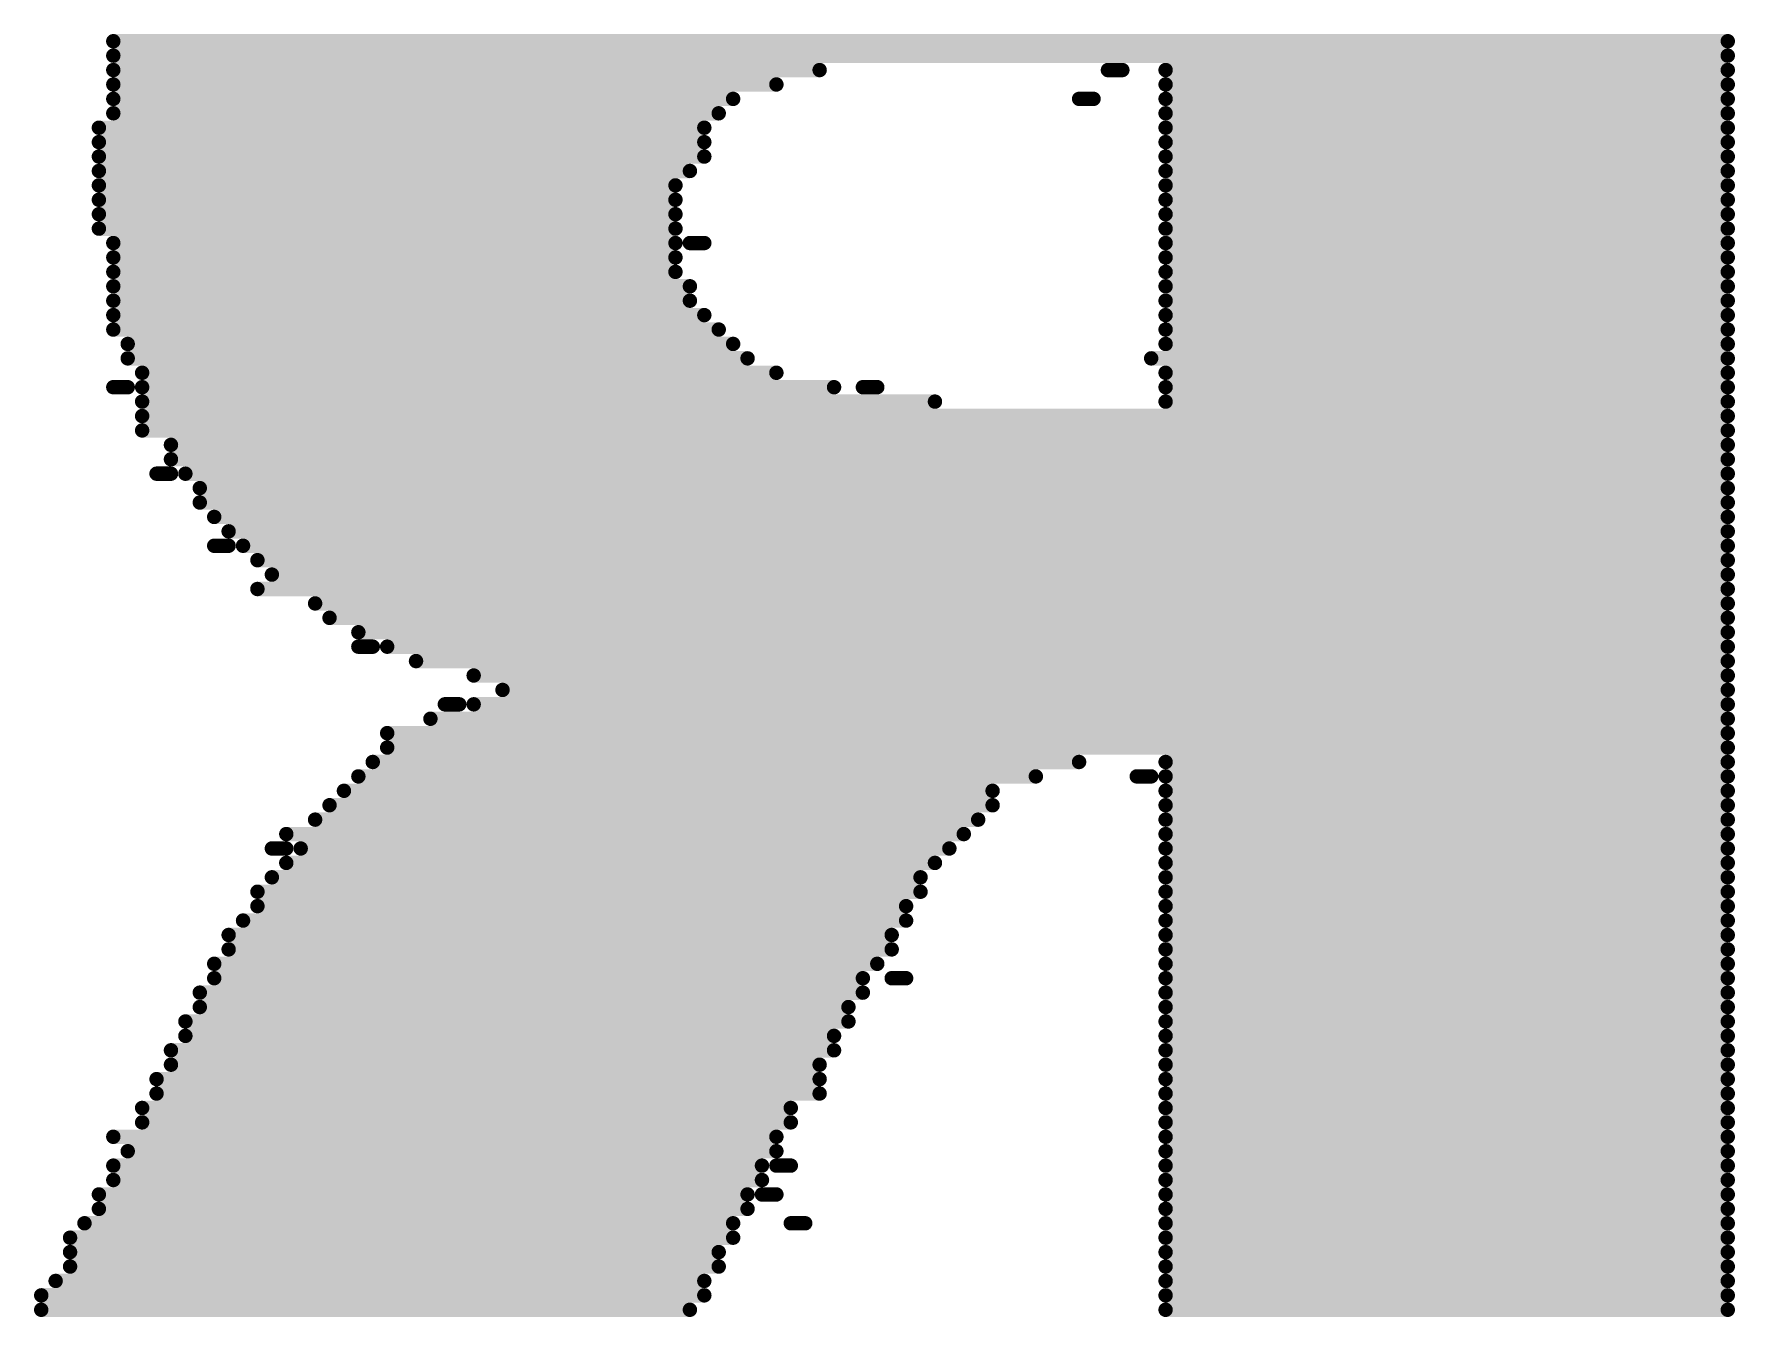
# Model space of a CAD drawing. Header units: inches. Extents: x -5 to 433, y -20 to 71.
# Drawn here: x 15.442 to 18.439, y 52.318 to 54.578 of the extents above; entities that cross this region are included whole.
import ezdxf

# ---------------------------------------------------------------- set-up
doc = ezdxf.new("R2010")
doc.units = ezdxf.units.IN
doc.layers.add('Bottom Overlay', color=54, linetype='Continuous')

msp = doc.modelspace()

# ---------------------------------------------------------------- linework, layer by layer
at = {"layer": 'Bottom Overlay'}
for points in [[(15.5816, 54.5656, 0.0254, 0.0254, 0), (18.4264, 54.5656, 0.0254, 0.0254, 0)], [(15.5816, 54.5402, 0.0254, 0.0254, 0), (18.4264, 54.5402, 0.0254, 0.0254, 0)], [(15.5816, 54.5148, 0.0254, 0.0254, 0), (16.8262, 54.5148, 0.0254, 0.0254, 0)], [(17.3342, 54.5148, 0.0254, 0.0254, 0), (17.3596, 54.5148, 0.0254, 0.0254, 0)], [(17.4358, 54.5148, 0.0254, 0.0254, 0), (18.4264, 54.5148, 0.0254, 0.0254, 0)], [(15.5816, 54.4894, 0.0254, 0.0254, 0), (16.75, 54.4894, 0.0254, 0.0254, 0)], [(17.4358, 54.4894, 0.0254, 0.0254, 0), (18.4264, 54.4894, 0.0254, 0.0254, 0)], [(15.5816, 54.464, 0.0254, 0.0254, 0), (16.6738, 54.464, 0.0254, 0.0254, 0)], [(17.2834, 54.464, 0.0254, 0.0254, 0), (17.3088, 54.464, 0.0254, 0.0254, 0)], [(17.4358, 54.464, 0.0254, 0.0254, 0), (18.4264, 54.464, 0.0254, 0.0254, 0)], [(15.5816, 54.4386, 0.0254, 0.0254, 0), (16.6484, 54.4386, 0.0254, 0.0254, 0)], [(17.4358, 54.4386, 0.0254, 0.0254, 0), (18.4264, 54.4386, 0.0254, 0.0254, 0)], [(15.5562, 54.4132, 0.0254, 0.0254, 0), (16.623, 54.4132, 0.0254, 0.0254, 0)], [(15.5562, 54.3878, 0.0254, 0.0254, 0), (16.623, 54.3878, 0.0254, 0.0254, 0)], [(17.4358, 54.4132, 0.0254, 0.0254, 0), (18.4264, 54.4132, 0.0254, 0.0254, 0)], [(17.4358, 54.3878, 0.0254, 0.0254, 0), (18.4264, 54.3878, 0.0254, 0.0254, 0)], [(15.5562, 54.3624, 0.0254, 0.0254, 0), (16.623, 54.3624, 0.0254, 0.0254, 0)], [(17.4358, 54.3624, 0.0254, 0.0254, 0), (18.4264, 54.3624, 0.0254, 0.0254, 0)], [(15.5562, 54.337, 0.0254, 0.0254, 0), (16.5976, 54.337, 0.0254, 0.0254, 0)], [(17.4358, 54.337, 0.0254, 0.0254, 0), (18.4264, 54.337, 0.0254, 0.0254, 0)], [(15.5562, 54.3116, 0.0254, 0.0254, 0), (16.5722, 54.3116, 0.0254, 0.0254, 0)], [(17.4358, 54.3116, 0.0254, 0.0254, 0), (18.4264, 54.3116, 0.0254, 0.0254, 0)], [(15.5562, 54.2862, 0.0254, 0.0254, 0), (16.5722, 54.2862, 0.0254, 0.0254, 0)], [(17.4358, 54.2862, 0.0254, 0.0254, 0), (18.4264, 54.2862, 0.0254, 0.0254, 0)], [(15.5562, 54.2608, 0.0254, 0.0254, 0), (16.5722, 54.2608, 0.0254, 0.0254, 0)], [(17.4358, 54.2608, 0.0254, 0.0254, 0), (18.4264, 54.2608, 0.0254, 0.0254, 0)], [(15.5562, 54.2354, 0.0254, 0.0254, 0), (16.5722, 54.2354, 0.0254, 0.0254, 0)], [(15.5816, 54.21, 0.0254, 0.0254, 0), (16.5722, 54.21, 0.0254, 0.0254, 0)], [(16.5976, 54.21, 0.0254, 0.0254, 0), (16.623, 54.21, 0.0254, 0.0254, 0)], [(17.4358, 54.2354, 0.0254, 0.0254, 0), (18.4264, 54.2354, 0.0254, 0.0254, 0)], [(17.4358, 54.21, 0.0254, 0.0254, 0), (18.4264, 54.21, 0.0254, 0.0254, 0)], [(15.5816, 54.1846, 0.0254, 0.0254, 0), (16.5722, 54.1846, 0.0254, 0.0254, 0)], [(17.4358, 54.1846, 0.0254, 0.0254, 0), (18.4264, 54.1846, 0.0254, 0.0254, 0)], [(15.5816, 54.1592, 0.0254, 0.0254, 0), (16.5722, 54.1592, 0.0254, 0.0254, 0)], [(17.4358, 54.1592, 0.0254, 0.0254, 0), (18.4264, 54.1592, 0.0254, 0.0254, 0)], [(15.5816, 54.1338, 0.0254, 0.0254, 0), (16.5976, 54.1338, 0.0254, 0.0254, 0)], [(17.4358, 54.1338, 0.0254, 0.0254, 0), (18.4264, 54.1338, 0.0254, 0.0254, 0)], [(15.5816, 54.1084, 0.0254, 0.0254, 0), (16.5976, 54.1084, 0.0254, 0.0254, 0)], [(17.4358, 54.1084, 0.0254, 0.0254, 0), (18.4264, 54.1084, 0.0254, 0.0254, 0)], [(15.5816, 54.083, 0.0254, 0.0254, 0), (16.623, 54.083, 0.0254, 0.0254, 0)], [(15.5816, 54.0576, 0.0254, 0.0254, 0), (16.6484, 54.0576, 0.0254, 0.0254, 0)], [(17.4358, 54.083, 0.0254, 0.0254, 0), (18.4264, 54.083, 0.0254, 0.0254, 0)], [(17.4358, 54.0576, 0.0254, 0.0254, 0), (18.4264, 54.0576, 0.0254, 0.0254, 0)], [(15.607, 54.0322, 0.0254, 0.0254, 0), (16.6738, 54.0322, 0.0254, 0.0254, 0)], [(17.4358, 54.0322, 0.0254, 0.0254, 0), (18.4264, 54.0322, 0.0254, 0.0254, 0)], [(15.607, 54.0068, 0.0254, 0.0254, 0), (16.6992, 54.0068, 0.0254, 0.0254, 0)], [(17.4104, 54.0068, 0.0254, 0.0254, 0), (18.4264, 54.0068, 0.0254, 0.0254, 0)], [(15.6324, 53.9814, 0.0254, 0.0254, 0), (16.75, 53.9814, 0.0254, 0.0254, 0)], [(17.4358, 53.9814, 0.0254, 0.0254, 0), (18.4264, 53.9814, 0.0254, 0.0254, 0)], [(15.5816, 53.956, 0.0254, 0.0254, 0), (15.607, 53.956, 0.0254, 0.0254, 0)], [(15.6324, 53.956, 0.0254, 0.0254, 0), (16.8516, 53.956, 0.0254, 0.0254, 0)], [(16.9024, 53.956, 0.0254, 0.0254, 0), (16.9278, 53.956, 0.0254, 0.0254, 0)], [(17.4358, 53.956, 0.0254, 0.0254, 0), (18.4264, 53.956, 0.0254, 0.0254, 0)], [(15.6324, 53.9306, 0.0254, 0.0254, 0), (17.0294, 53.9306, 0.0254, 0.0254, 0)], [(17.4358, 53.9306, 0.0254, 0.0254, 0), (18.4264, 53.9306, 0.0254, 0.0254, 0)], [(15.6324, 53.9052, 0.0254, 0.0254, 0), (18.4264, 53.9052, 0.0254, 0.0254, 0)], [(15.6324, 53.8798, 0.0254, 0.0254, 0), (18.4264, 53.8798, 0.0254, 0.0254, 0)], [(15.6832, 53.8544, 0.0254, 0.0254, 0), (18.4264, 53.8544, 0.0254, 0.0254, 0)], [(15.6832, 53.829, 0.0254, 0.0254, 0), (18.4264, 53.829, 0.0254, 0.0254, 0)], [(15.6578, 53.8036, 0.0254, 0.0254, 0), (15.6832, 53.8036, 0.0254, 0.0254, 0)], [(15.7086, 53.8036, 0.0254, 0.0254, 0), (18.4264, 53.8036, 0.0254, 0.0254, 0)], [(15.734, 53.7782, 0.0254, 0.0254, 0), (18.4264, 53.7782, 0.0254, 0.0254, 0)], [(15.734, 53.7528, 0.0254, 0.0254, 0), (18.4264, 53.7528, 0.0254, 0.0254, 0)], [(15.7594, 53.7274, 0.0254, 0.0254, 0), (18.4264, 53.7274, 0.0254, 0.0254, 0)], [(15.7848, 53.702, 0.0254, 0.0254, 0), (18.4264, 53.702, 0.0254, 0.0254, 0)], [(15.7594, 53.6766, 0.0254, 0.0254, 0), (15.7848, 53.6766, 0.0254, 0.0254, 0)], [(15.8102, 53.6766, 0.0254, 0.0254, 0), (18.4264, 53.6766, 0.0254, 0.0254, 0)], [(15.8356, 53.6512, 0.0254, 0.0254, 0), (18.4264, 53.6512, 0.0254, 0.0254, 0)], [(15.861, 53.6258, 0.0254, 0.0254, 0), (18.4264, 53.6258, 0.0254, 0.0254, 0)], [(15.8356, 53.6004, 0.0254, 0.0254, 0), (18.4264, 53.6004, 0.0254, 0.0254, 0)], [(15.9372, 53.575, 0.0254, 0.0254, 0), (18.4264, 53.575, 0.0254, 0.0254, 0)], [(15.9626, 53.5496, 0.0254, 0.0254, 0), (18.4264, 53.5496, 0.0254, 0.0254, 0)], [(16.0134, 53.5242, 0.0254, 0.0254, 0), (18.4264, 53.5242, 0.0254, 0.0254, 0)], [(16.0134, 53.4988, 0.0254, 0.0254, 0), (16.0388, 53.4988, 0.0254, 0.0254, 0)], [(16.0642, 53.4988, 0.0254, 0.0254, 0), (18.4264, 53.4988, 0.0254, 0.0254, 0)], [(16.115, 53.4734, 0.0254, 0.0254, 0), (18.4264, 53.4734, 0.0254, 0.0254, 0)], [(16.2166, 53.448, 0.0254, 0.0254, 0), (18.4264, 53.448, 0.0254, 0.0254, 0)], [(16.2674, 53.4226, 0.0254, 0.0254, 0), (18.4264, 53.4226, 0.0254, 0.0254, 0)], [(16.1404, 53.3718, 0.0254, 0.0254, 0), (18.4264, 53.3718, 0.0254, 0.0254, 0)], [(16.1658, 53.3972, 0.0254, 0.0254, 0), (16.1912, 53.3972, 0.0254, 0.0254, 0)], [(16.2166, 53.3972, 0.0254, 0.0254, 0), (18.4264, 53.3972, 0.0254, 0.0254, 0)], [(16.0642, 53.3464, 0.0254, 0.0254, 0), (18.4264, 53.3464, 0.0254, 0.0254, 0)], [(16.0642, 53.321, 0.0254, 0.0254, 0), (18.4264, 53.321, 0.0254, 0.0254, 0)], [(16.0388, 53.2956, 0.0254, 0.0254, 0), (17.2834, 53.2956, 0.0254, 0.0254, 0)], [(17.4358, 53.2956, 0.0254, 0.0254, 0), (18.4264, 53.2956, 0.0254, 0.0254, 0)], [(16.0134, 53.2702, 0.0254, 0.0254, 0), (17.2072, 53.2702, 0.0254, 0.0254, 0)], [(17.385, 53.2702, 0.0254, 0.0254, 0), (17.4104, 53.2702, 0.0254, 0.0254, 0)], [(17.4358, 53.2702, 0.0254, 0.0254, 0), (18.4264, 53.2702, 0.0254, 0.0254, 0)], [(15.9626, 53.2194, 0.0254, 0.0254, 0), (17.131, 53.2194, 0.0254, 0.0254, 0)], [(15.988, 53.2448, 0.0254, 0.0254, 0), (17.131, 53.2448, 0.0254, 0.0254, 0)], [(17.4358, 53.2448, 0.0254, 0.0254, 0), (18.4264, 53.2448, 0.0254, 0.0254, 0)], [(17.4358, 53.2194, 0.0254, 0.0254, 0), (18.4264, 53.2194, 0.0254, 0.0254, 0)], [(15.9372, 53.194, 0.0254, 0.0254, 0), (17.1056, 53.194, 0.0254, 0.0254, 0)], [(17.4358, 53.194, 0.0254, 0.0254, 0), (18.4264, 53.194, 0.0254, 0.0254, 0)], [(15.8864, 53.1686, 0.0254, 0.0254, 0), (17.0802, 53.1686, 0.0254, 0.0254, 0)], [(17.4358, 53.1686, 0.0254, 0.0254, 0), (18.4264, 53.1686, 0.0254, 0.0254, 0)], [(15.861, 53.1432, 0.0254, 0.0254, 0), (15.8864, 53.1432, 0.0254, 0.0254, 0)], [(15.9118, 53.1432, 0.0254, 0.0254, 0), (17.0548, 53.1432, 0.0254, 0.0254, 0)], [(17.4358, 53.1432, 0.0254, 0.0254, 0), (18.4264, 53.1432, 0.0254, 0.0254, 0)], [(15.8864, 53.1178, 0.0254, 0.0254, 0), (17.0294, 53.1178, 0.0254, 0.0254, 0)], [(17.4358, 53.1178, 0.0254, 0.0254, 0), (18.4264, 53.1178, 0.0254, 0.0254, 0)], [(15.861, 53.0924, 0.0254, 0.0254, 0), (17.004, 53.0924, 0.0254, 0.0254, 0)], [(17.4358, 53.0924, 0.0254, 0.0254, 0), (18.4264, 53.0924, 0.0254, 0.0254, 0)], [(15.8356, 53.067, 0.0254, 0.0254, 0), (17.004, 53.067, 0.0254, 0.0254, 0)], [(15.8356, 53.0416, 0.0254, 0.0254, 0), (16.9786, 53.0416, 0.0254, 0.0254, 0)], [(17.4358, 53.067, 0.0254, 0.0254, 0), (18.4264, 53.067, 0.0254, 0.0254, 0)], [(17.4358, 53.0416, 0.0254, 0.0254, 0), (18.4264, 53.0416, 0.0254, 0.0254, 0)], [(15.8102, 53.0162, 0.0254, 0.0254, 0), (16.9786, 53.0162, 0.0254, 0.0254, 0)], [(17.4358, 53.0162, 0.0254, 0.0254, 0), (18.4264, 53.0162, 0.0254, 0.0254, 0)], [(15.7848, 52.9908, 0.0254, 0.0254, 0), (16.9532, 52.9908, 0.0254, 0.0254, 0)], [(17.4358, 52.9908, 0.0254, 0.0254, 0), (18.4264, 52.9908, 0.0254, 0.0254, 0)], [(15.7848, 52.9654, 0.0254, 0.0254, 0), (16.9532, 52.9654, 0.0254, 0.0254, 0)], [(17.4358, 52.9654, 0.0254, 0.0254, 0), (18.4264, 52.9654, 0.0254, 0.0254, 0)], [(15.7594, 52.94, 0.0254, 0.0254, 0), (16.9278, 52.94, 0.0254, 0.0254, 0)], [(17.4358, 52.94, 0.0254, 0.0254, 0), (18.4264, 52.94, 0.0254, 0.0254, 0)], [(15.734, 52.8892, 0.0254, 0.0254, 0), (16.9024, 52.8892, 0.0254, 0.0254, 0)], [(15.7594, 52.9146, 0.0254, 0.0254, 0), (16.9024, 52.9146, 0.0254, 0.0254, 0)], [(16.9532, 52.9146, 0.0254, 0.0254, 0), (16.9786, 52.9146, 0.0254, 0.0254, 0)], [(17.4358, 52.9146, 0.0254, 0.0254, 0), (18.4264, 52.9146, 0.0254, 0.0254, 0)], [(17.4358, 52.8892, 0.0254, 0.0254, 0), (18.4264, 52.8892, 0.0254, 0.0254, 0)], [(15.734, 52.8638, 0.0254, 0.0254, 0), (16.877, 52.8638, 0.0254, 0.0254, 0)], [(17.4358, 52.8638, 0.0254, 0.0254, 0), (18.4264, 52.8638, 0.0254, 0.0254, 0)], [(15.7086, 52.8384, 0.0254, 0.0254, 0), (16.877, 52.8384, 0.0254, 0.0254, 0)], [(17.4358, 52.8384, 0.0254, 0.0254, 0), (18.4264, 52.8384, 0.0254, 0.0254, 0)], [(15.7086, 52.813, 0.0254, 0.0254, 0), (16.8516, 52.813, 0.0254, 0.0254, 0)], [(17.4358, 52.813, 0.0254, 0.0254, 0), (18.4264, 52.813, 0.0254, 0.0254, 0)], [(15.6832, 52.7876, 0.0254, 0.0254, 0), (16.8516, 52.7876, 0.0254, 0.0254, 0)], [(17.4358, 52.7876, 0.0254, 0.0254, 0), (18.4264, 52.7876, 0.0254, 0.0254, 0)], [(15.6832, 52.7622, 0.0254, 0.0254, 0), (16.8262, 52.7622, 0.0254, 0.0254, 0)], [(17.4358, 52.7622, 0.0254, 0.0254, 0), (18.4264, 52.7622, 0.0254, 0.0254, 0)], [(15.6578, 52.7368, 0.0254, 0.0254, 0), (16.8262, 52.7368, 0.0254, 0.0254, 0)], [(15.6578, 52.7114, 0.0254, 0.0254, 0), (16.8262, 52.7114, 0.0254, 0.0254, 0)], [(17.4358, 52.7368, 0.0254, 0.0254, 0), (18.4264, 52.7368, 0.0254, 0.0254, 0)], [(17.4358, 52.7114, 0.0254, 0.0254, 0), (18.4264, 52.7114, 0.0254, 0.0254, 0)], [(15.6324, 52.686, 0.0254, 0.0254, 0), (16.7754, 52.686, 0.0254, 0.0254, 0)], [(17.4358, 52.686, 0.0254, 0.0254, 0), (18.4264, 52.686, 0.0254, 0.0254, 0)], [(15.6324, 52.6606, 0.0254, 0.0254, 0), (16.7754, 52.6606, 0.0254, 0.0254, 0)], [(17.4358, 52.6606, 0.0254, 0.0254, 0), (18.4264, 52.6606, 0.0254, 0.0254, 0)], [(15.5816, 52.6352, 0.0254, 0.0254, 0), (16.75, 52.6352, 0.0254, 0.0254, 0)], [(17.4358, 52.6352, 0.0254, 0.0254, 0), (18.4264, 52.6352, 0.0254, 0.0254, 0)], [(15.607, 52.6098, 0.0254, 0.0254, 0), (16.75, 52.6098, 0.0254, 0.0254, 0)], [(17.4358, 52.6098, 0.0254, 0.0254, 0), (18.4264, 52.6098, 0.0254, 0.0254, 0)], [(15.5816, 52.5844, 0.0254, 0.0254, 0), (16.7246, 52.5844, 0.0254, 0.0254, 0)], [(15.5816, 52.559, 0.0254, 0.0254, 0), (16.7246, 52.559, 0.0254, 0.0254, 0)], [(16.75, 52.5844, 0.0254, 0.0254, 0), (16.7754, 52.5844, 0.0254, 0.0254, 0)], [(17.4358, 52.5844, 0.0254, 0.0254, 0), (18.4264, 52.5844, 0.0254, 0.0254, 0)], [(17.4358, 52.559, 0.0254, 0.0254, 0), (18.4264, 52.559, 0.0254, 0.0254, 0)], [(15.5562, 52.5336, 0.0254, 0.0254, 0), (16.6992, 52.5336, 0.0254, 0.0254, 0)], [(16.7246, 52.5336, 0.0254, 0.0254, 0), (16.75, 52.5336, 0.0254, 0.0254, 0)], [(17.4358, 52.5336, 0.0254, 0.0254, 0), (18.4264, 52.5336, 0.0254, 0.0254, 0)], [(15.5562, 52.5082, 0.0254, 0.0254, 0), (16.6992, 52.5082, 0.0254, 0.0254, 0)], [(17.4358, 52.5082, 0.0254, 0.0254, 0), (18.4264, 52.5082, 0.0254, 0.0254, 0)], [(15.5308, 52.4828, 0.0254, 0.0254, 0), (16.6738, 52.4828, 0.0254, 0.0254, 0)], [(16.7754, 52.4828, 0.0254, 0.0254, 0), (16.8008, 52.4828, 0.0254, 0.0254, 0)], [(17.4358, 52.4828, 0.0254, 0.0254, 0), (18.4264, 52.4828, 0.0254, 0.0254, 0)], [(15.5054, 52.4574, 0.0254, 0.0254, 0), (16.6738, 52.4574, 0.0254, 0.0254, 0)], [(17.4358, 52.4574, 0.0254, 0.0254, 0), (18.4264, 52.4574, 0.0254, 0.0254, 0)], [(15.5054, 52.432, 0.0254, 0.0254, 0), (16.6484, 52.432, 0.0254, 0.0254, 0)], [(17.4358, 52.432, 0.0254, 0.0254, 0), (18.4264, 52.432, 0.0254, 0.0254, 0)], [(15.48, 52.3812, 0.0254, 0.0254, 0), (16.623, 52.3812, 0.0254, 0.0254, 0)], [(15.5054, 52.4066, 0.0254, 0.0254, 0), (16.6484, 52.4066, 0.0254, 0.0254, 0)], [(17.4358, 52.4066, 0.0254, 0.0254, 0), (18.4264, 52.4066, 0.0254, 0.0254, 0)], [(17.4358, 52.3812, 0.0254, 0.0254, 0), (18.4264, 52.3812, 0.0254, 0.0254, 0)], [(15.4546, 52.3558, 0.0254, 0.0254, 0), (16.623, 52.3558, 0.0254, 0.0254, 0)], [(17.4358, 52.3558, 0.0254, 0.0254, 0), (18.4264, 52.3558, 0.0254, 0.0254, 0)], [(15.4546, 52.3304, 0.0254, 0.0254, 0), (16.5976, 52.3304, 0.0254, 0.0254, 0)], [(17.4358, 52.3304, 0.0254, 0.0254, 0), (18.4264, 52.3304, 0.0254, 0.0254, 0)]]:
    msp.add_lwpolyline(points, format="xyseb", dxfattribs=at)
for points in [[(15.5753, 54.5656, 0.0127, 0.0127, 1), (15.588, 54.5656, 0.0127, 0.0127, 1)], [(15.5753, 54.5402, 0.0127, 0.0127, 1), (15.588, 54.5402, 0.0127, 0.0127, 1)], [(18.4201, 54.5656, 0.0127, 0.0127, 1), (18.4328, 54.5656, 0.0127, 0.0127, 1)], [(18.4201, 54.5402, 0.0127, 0.0127, 1), (18.4328, 54.5402, 0.0127, 0.0127, 1)], [(15.5753, 54.5148, 0.0127, 0.0127, 1), (15.588, 54.5148, 0.0127, 0.0127, 1)], [(16.8199, 54.5148, 0.0127, 0.0127, 1), (16.8326, 54.5148, 0.0127, 0.0127, 1)], [(17.3279, 54.5148, 0.0127, 0.0127, 1), (17.3406, 54.5148, 0.0127, 0.0127, 1)], [(17.3533, 54.5148, 0.0127, 0.0127, 1), (17.366, 54.5148, 0.0127, 0.0127, 1)], [(17.4295, 54.5148, 0.0127, 0.0127, 1), (17.4422, 54.5148, 0.0127, 0.0127, 1)], [(18.4201, 54.5148, 0.0127, 0.0127, 1), (18.4328, 54.5148, 0.0127, 0.0127, 1)], [(15.5753, 54.4894, 0.0127, 0.0127, 1), (15.588, 54.4894, 0.0127, 0.0127, 1)], [(16.7437, 54.4894, 0.0127, 0.0127, 1), (16.7564, 54.4894, 0.0127, 0.0127, 1)], [(17.4295, 54.4894, 0.0127, 0.0127, 1), (17.4422, 54.4894, 0.0127, 0.0127, 1)], [(18.4201, 54.4894, 0.0127, 0.0127, 1), (18.4328, 54.4894, 0.0127, 0.0127, 1)], [(15.5753, 54.464, 0.0127, 0.0127, 1), (15.588, 54.464, 0.0127, 0.0127, 1)], [(16.6675, 54.464, 0.0127, 0.0127, 1), (16.6802, 54.464, 0.0127, 0.0127, 1)], [(17.2771, 54.464, 0.0127, 0.0127, 1), (17.2898, 54.464, 0.0127, 0.0127, 1)], [(17.3025, 54.464, 0.0127, 0.0127, 1), (17.3152, 54.464, 0.0127, 0.0127, 1)], [(17.4295, 54.464, 0.0127, 0.0127, 1), (17.4422, 54.464, 0.0127, 0.0127, 1)], [(18.4201, 54.464, 0.0127, 0.0127, 1), (18.4328, 54.464, 0.0127, 0.0127, 1)], [(15.5753, 54.4386, 0.0127, 0.0127, 1), (15.588, 54.4386, 0.0127, 0.0127, 1)], [(16.6421, 54.4386, 0.0127, 0.0127, 1), (16.6548, 54.4386, 0.0127, 0.0127, 1)], [(17.4295, 54.4386, 0.0127, 0.0127, 1), (17.4422, 54.4386, 0.0127, 0.0127, 1)], [(18.4201, 54.4386, 0.0127, 0.0127, 1), (18.4328, 54.4386, 0.0127, 0.0127, 1)], [(15.5499, 54.4132, 0.0127, 0.0127, 1), (15.5626, 54.4132, 0.0127, 0.0127, 1)], [(15.5499, 54.3878, 0.0127, 0.0127, 1), (15.5626, 54.3878, 0.0127, 0.0127, 1)], [(16.6167, 54.4132, 0.0127, 0.0127, 1), (16.6294, 54.4132, 0.0127, 0.0127, 1)], [(16.6167, 54.3878, 0.0127, 0.0127, 1), (16.6294, 54.3878, 0.0127, 0.0127, 1)], [(17.4295, 54.4132, 0.0127, 0.0127, 1), (17.4422, 54.4132, 0.0127, 0.0127, 1)], [(17.4295, 54.3878, 0.0127, 0.0127, 1), (17.4422, 54.3878, 0.0127, 0.0127, 1)], [(18.4201, 54.4132, 0.0127, 0.0127, 1), (18.4328, 54.4132, 0.0127, 0.0127, 1)], [(18.4201, 54.3878, 0.0127, 0.0127, 1), (18.4328, 54.3878, 0.0127, 0.0127, 1)], [(15.5499, 54.3624, 0.0127, 0.0127, 1), (15.5626, 54.3624, 0.0127, 0.0127, 1)], [(16.6167, 54.3624, 0.0127, 0.0127, 1), (16.6294, 54.3624, 0.0127, 0.0127, 1)], [(17.4295, 54.3624, 0.0127, 0.0127, 1), (17.4422, 54.3624, 0.0127, 0.0127, 1)], [(18.4201, 54.3624, 0.0127, 0.0127, 1), (18.4328, 54.3624, 0.0127, 0.0127, 1)], [(15.5499, 54.337, 0.0127, 0.0127, 1), (15.5626, 54.337, 0.0127, 0.0127, 1)], [(16.5913, 54.337, 0.0127, 0.0127, 1), (16.604, 54.337, 0.0127, 0.0127, 1)], [(17.4295, 54.337, 0.0127, 0.0127, 1), (17.4422, 54.337, 0.0127, 0.0127, 1)], [(18.4201, 54.337, 0.0127, 0.0127, 1), (18.4328, 54.337, 0.0127, 0.0127, 1)], [(15.5499, 54.3116, 0.0127, 0.0127, 1), (15.5626, 54.3116, 0.0127, 0.0127, 1)], [(16.5659, 54.3116, 0.0127, 0.0127, 1), (16.5786, 54.3116, 0.0127, 0.0127, 1)], [(17.4295, 54.3116, 0.0127, 0.0127, 1), (17.4422, 54.3116, 0.0127, 0.0127, 1)], [(18.4201, 54.3116, 0.0127, 0.0127, 1), (18.4328, 54.3116, 0.0127, 0.0127, 1)], [(15.5499, 54.2862, 0.0127, 0.0127, 1), (15.5626, 54.2862, 0.0127, 0.0127, 1)], [(16.5659, 54.2862, 0.0127, 0.0127, 1), (16.5786, 54.2862, 0.0127, 0.0127, 1)], [(17.4295, 54.2862, 0.0127, 0.0127, 1), (17.4422, 54.2862, 0.0127, 0.0127, 1)], [(18.4201, 54.2862, 0.0127, 0.0127, 1), (18.4328, 54.2862, 0.0127, 0.0127, 1)], [(15.5499, 54.2608, 0.0127, 0.0127, 1), (15.5626, 54.2608, 0.0127, 0.0127, 1)], [(16.5659, 54.2608, 0.0127, 0.0127, 1), (16.5786, 54.2608, 0.0127, 0.0127, 1)], [(17.4295, 54.2608, 0.0127, 0.0127, 1), (17.4422, 54.2608, 0.0127, 0.0127, 1)], [(18.4201, 54.2608, 0.0127, 0.0127, 1), (18.4328, 54.2608, 0.0127, 0.0127, 1)], [(15.5499, 54.2354, 0.0127, 0.0127, 1), (15.5626, 54.2354, 0.0127, 0.0127, 1)], [(15.5753, 54.21, 0.0127, 0.0127, 1), (15.588, 54.21, 0.0127, 0.0127, 1)], [(16.5659, 54.2354, 0.0127, 0.0127, 1), (16.5786, 54.2354, 0.0127, 0.0127, 1)], [(16.5659, 54.21, 0.0127, 0.0127, 1), (16.5786, 54.21, 0.0127, 0.0127, 1)], [(16.5913, 54.21, 0.0127, 0.0127, 1), (16.604, 54.21, 0.0127, 0.0127, 1)], [(16.6167, 54.21, 0.0127, 0.0127, 1), (16.6294, 54.21, 0.0127, 0.0127, 1)], [(17.4295, 54.2354, 0.0127, 0.0127, 1), (17.4422, 54.2354, 0.0127, 0.0127, 1)], [(17.4295, 54.21, 0.0127, 0.0127, 1), (17.4422, 54.21, 0.0127, 0.0127, 1)], [(18.4201, 54.2354, 0.0127, 0.0127, 1), (18.4328, 54.2354, 0.0127, 0.0127, 1)], [(18.4201, 54.21, 0.0127, 0.0127, 1), (18.4328, 54.21, 0.0127, 0.0127, 1)], [(15.5753, 54.1846, 0.0127, 0.0127, 1), (15.588, 54.1846, 0.0127, 0.0127, 1)], [(16.5659, 54.1846, 0.0127, 0.0127, 1), (16.5786, 54.1846, 0.0127, 0.0127, 1)], [(17.4295, 54.1846, 0.0127, 0.0127, 1), (17.4422, 54.1846, 0.0127, 0.0127, 1)], [(18.4201, 54.1846, 0.0127, 0.0127, 1), (18.4328, 54.1846, 0.0127, 0.0127, 1)], [(15.5753, 54.1592, 0.0127, 0.0127, 1), (15.588, 54.1592, 0.0127, 0.0127, 1)], [(16.5659, 54.1592, 0.0127, 0.0127, 1), (16.5786, 54.1592, 0.0127, 0.0127, 1)], [(17.4295, 54.1592, 0.0127, 0.0127, 1), (17.4422, 54.1592, 0.0127, 0.0127, 1)], [(18.4201, 54.1592, 0.0127, 0.0127, 1), (18.4328, 54.1592, 0.0127, 0.0127, 1)], [(15.5753, 54.1338, 0.0127, 0.0127, 1), (15.588, 54.1338, 0.0127, 0.0127, 1)], [(16.5913, 54.1338, 0.0127, 0.0127, 1), (16.604, 54.1338, 0.0127, 0.0127, 1)], [(17.4295, 54.1338, 0.0127, 0.0127, 1), (17.4422, 54.1338, 0.0127, 0.0127, 1)], [(18.4201, 54.1338, 0.0127, 0.0127, 1), (18.4328, 54.1338, 0.0127, 0.0127, 1)], [(15.5753, 54.1084, 0.0127, 0.0127, 1), (15.588, 54.1084, 0.0127, 0.0127, 1)], [(16.5913, 54.1084, 0.0127, 0.0127, 1), (16.604, 54.1084, 0.0127, 0.0127, 1)], [(17.4295, 54.1084, 0.0127, 0.0127, 1), (17.4422, 54.1084, 0.0127, 0.0127, 1)], [(18.4201, 54.1084, 0.0127, 0.0127, 1), (18.4328, 54.1084, 0.0127, 0.0127, 1)], [(15.5753, 54.083, 0.0127, 0.0127, 1), (15.588, 54.083, 0.0127, 0.0127, 1)], [(15.5753, 54.0576, 0.0127, 0.0127, 1), (15.588, 54.0576, 0.0127, 0.0127, 1)], [(16.6167, 54.083, 0.0127, 0.0127, 1), (16.6294, 54.083, 0.0127, 0.0127, 1)], [(16.6421, 54.0576, 0.0127, 0.0127, 1), (16.6548, 54.0576, 0.0127, 0.0127, 1)], [(17.4295, 54.083, 0.0127, 0.0127, 1), (17.4422, 54.083, 0.0127, 0.0127, 1)], [(17.4295, 54.0576, 0.0127, 0.0127, 1), (17.4422, 54.0576, 0.0127, 0.0127, 1)], [(18.4201, 54.083, 0.0127, 0.0127, 1), (18.4328, 54.083, 0.0127, 0.0127, 1)], [(18.4201, 54.0576, 0.0127, 0.0127, 1), (18.4328, 54.0576, 0.0127, 0.0127, 1)], [(15.6007, 54.0322, 0.0127, 0.0127, 1), (15.6134, 54.0322, 0.0127, 0.0127, 1)], [(16.6675, 54.0322, 0.0127, 0.0127, 1), (16.6802, 54.0322, 0.0127, 0.0127, 1)], [(17.4295, 54.0322, 0.0127, 0.0127, 1), (17.4422, 54.0322, 0.0127, 0.0127, 1)], [(18.4201, 54.0322, 0.0127, 0.0127, 1), (18.4328, 54.0322, 0.0127, 0.0127, 1)], [(15.6007, 54.0068, 0.0127, 0.0127, 1), (15.6134, 54.0068, 0.0127, 0.0127, 1)], [(16.6929, 54.0068, 0.0127, 0.0127, 1), (16.7056, 54.0068, 0.0127, 0.0127, 1)], [(17.4041, 54.0068, 0.0127, 0.0127, 1), (17.4168, 54.0068, 0.0127, 0.0127, 1)], [(18.4201, 54.0068, 0.0127, 0.0127, 1), (18.4328, 54.0068, 0.0127, 0.0127, 1)], [(15.6261, 53.9814, 0.0127, 0.0127, 1), (15.6388, 53.9814, 0.0127, 0.0127, 1)], [(16.7437, 53.9814, 0.0127, 0.0127, 1), (16.7564, 53.9814, 0.0127, 0.0127, 1)], [(17.4295, 53.9814, 0.0127, 0.0127, 1), (17.4422, 53.9814, 0.0127, 0.0127, 1)], [(18.4201, 53.9814, 0.0127, 0.0127, 1), (18.4328, 53.9814, 0.0127, 0.0127, 1)], [(15.5753, 53.956, 0.0127, 0.0127, 1), (15.588, 53.956, 0.0127, 0.0127, 1)], [(15.6007, 53.956, 0.0127, 0.0127, 1), (15.6134, 53.956, 0.0127, 0.0127, 1)], [(15.6261, 53.956, 0.0127, 0.0127, 1), (15.6388, 53.956, 0.0127, 0.0127, 1)], [(16.8453, 53.956, 0.0127, 0.0127, 1), (16.858, 53.956, 0.0127, 0.0127, 1)], [(16.8961, 53.956, 0.0127, 0.0127, 1), (16.9088, 53.956, 0.0127, 0.0127, 1)], [(16.9215, 53.956, 0.0127, 0.0127, 1), (16.9342, 53.956, 0.0127, 0.0127, 1)], [(17.4295, 53.956, 0.0127, 0.0127, 1), (17.4422, 53.956, 0.0127, 0.0127, 1)], [(18.4201, 53.956, 0.0127, 0.0127, 1), (18.4328, 53.956, 0.0127, 0.0127, 1)], [(15.6261, 53.9306, 0.0127, 0.0127, 1), (15.6388, 53.9306, 0.0127, 0.0127, 1)], [(17.0231, 53.9306, 0.0127, 0.0127, 1), (17.0358, 53.9306, 0.0127, 0.0127, 1)], [(17.4295, 53.9306, 0.0127, 0.0127, 1), (17.4422, 53.9306, 0.0127, 0.0127, 1)], [(18.4201, 53.9306, 0.0127, 0.0127, 1), (18.4328, 53.9306, 0.0127, 0.0127, 1)], [(15.6261, 53.9052, 0.0127, 0.0127, 1), (15.6388, 53.9052, 0.0127, 0.0127, 1)], [(15.6261, 53.8798, 0.0127, 0.0127, 1), (15.6388, 53.8798, 0.0127, 0.0127, 1)], [(18.4201, 53.9052, 0.0127, 0.0127, 1), (18.4328, 53.9052, 0.0127, 0.0127, 1)], [(18.4201, 53.8798, 0.0127, 0.0127, 1), (18.4328, 53.8798, 0.0127, 0.0127, 1)], [(15.6769, 53.8544, 0.0127, 0.0127, 1), (15.6896, 53.8544, 0.0127, 0.0127, 1)], [(18.4201, 53.8544, 0.0127, 0.0127, 1), (18.4328, 53.8544, 0.0127, 0.0127, 1)], [(15.6769, 53.829, 0.0127, 0.0127, 1), (15.6896, 53.829, 0.0127, 0.0127, 1)], [(18.4201, 53.829, 0.0127, 0.0127, 1), (18.4328, 53.829, 0.0127, 0.0127, 1)], [(15.6515, 53.8036, 0.0127, 0.0127, 1), (15.6642, 53.8036, 0.0127, 0.0127, 1)], [(15.6769, 53.8036, 0.0127, 0.0127, 1), (15.6896, 53.8036, 0.0127, 0.0127, 1)], [(15.7023, 53.8036, 0.0127, 0.0127, 1), (15.715, 53.8036, 0.0127, 0.0127, 1)], [(18.4201, 53.8036, 0.0127, 0.0127, 1), (18.4328, 53.8036, 0.0127, 0.0127, 1)], [(15.7277, 53.7782, 0.0127, 0.0127, 1), (15.7404, 53.7782, 0.0127, 0.0127, 1)], [(18.4201, 53.7782, 0.0127, 0.0127, 1), (18.4328, 53.7782, 0.0127, 0.0127, 1)], [(15.7277, 53.7528, 0.0127, 0.0127, 1), (15.7404, 53.7528, 0.0127, 0.0127, 1)], [(15.7531, 53.7274, 0.0127, 0.0127, 1), (15.7658, 53.7274, 0.0127, 0.0127, 1)], [(18.4201, 53.7528, 0.0127, 0.0127, 1), (18.4328, 53.7528, 0.0127, 0.0127, 1)], [(18.4201, 53.7274, 0.0127, 0.0127, 1), (18.4328, 53.7274, 0.0127, 0.0127, 1)], [(15.7785, 53.702, 0.0127, 0.0127, 1), (15.7912, 53.702, 0.0127, 0.0127, 1)], [(18.4201, 53.702, 0.0127, 0.0127, 1), (18.4328, 53.702, 0.0127, 0.0127, 1)], [(15.7531, 53.6766, 0.0127, 0.0127, 1), (15.7658, 53.6766, 0.0127, 0.0127, 1)], [(15.7785, 53.6766, 0.0127, 0.0127, 1), (15.7912, 53.6766, 0.0127, 0.0127, 1)], [(15.8039, 53.6766, 0.0127, 0.0127, 1), (15.8166, 53.6766, 0.0127, 0.0127, 1)], [(18.4201, 53.6766, 0.0127, 0.0127, 1), (18.4328, 53.6766, 0.0127, 0.0127, 1)], [(15.8293, 53.6512, 0.0127, 0.0127, 1), (15.842, 53.6512, 0.0127, 0.0127, 1)], [(18.4201, 53.6512, 0.0127, 0.0127, 1), (18.4328, 53.6512, 0.0127, 0.0127, 1)], [(15.8547, 53.6258, 0.0127, 0.0127, 1), (15.8674, 53.6258, 0.0127, 0.0127, 1)], [(18.4201, 53.6258, 0.0127, 0.0127, 1), (18.4328, 53.6258, 0.0127, 0.0127, 1)], [(15.8293, 53.6004, 0.0127, 0.0127, 1), (15.842, 53.6004, 0.0127, 0.0127, 1)], [(18.4201, 53.6004, 0.0127, 0.0127, 1), (18.4328, 53.6004, 0.0127, 0.0127, 1)], [(15.9309, 53.575, 0.0127, 0.0127, 1), (15.9436, 53.575, 0.0127, 0.0127, 1)], [(15.9563, 53.5496, 0.0127, 0.0127, 1), (15.969, 53.5496, 0.0127, 0.0127, 1)], [(18.4201, 53.575, 0.0127, 0.0127, 1), (18.4328, 53.575, 0.0127, 0.0127, 1)], [(18.4201, 53.5496, 0.0127, 0.0127, 1), (18.4328, 53.5496, 0.0127, 0.0127, 1)], [(16.0071, 53.5242, 0.0127, 0.0127, 1), (16.0198, 53.5242, 0.0127, 0.0127, 1)], [(18.4201, 53.5242, 0.0127, 0.0127, 1), (18.4328, 53.5242, 0.0127, 0.0127, 1)], [(16.0071, 53.4988, 0.0127, 0.0127, 1), (16.0198, 53.4988, 0.0127, 0.0127, 1)], [(16.0325, 53.4988, 0.0127, 0.0127, 1), (16.0452, 53.4988, 0.0127, 0.0127, 1)], [(16.0579, 53.4988, 0.0127, 0.0127, 1), (16.0706, 53.4988, 0.0127, 0.0127, 1)], [(18.4201, 53.4988, 0.0127, 0.0127, 1), (18.4328, 53.4988, 0.0127, 0.0127, 1)], [(16.1087, 53.4734, 0.0127, 0.0127, 1), (16.1214, 53.4734, 0.0127, 0.0127, 1)], [(18.4201, 53.4734, 0.0127, 0.0127, 1), (18.4328, 53.4734, 0.0127, 0.0127, 1)], [(16.2103, 53.448, 0.0127, 0.0127, 1), (16.223, 53.448, 0.0127, 0.0127, 1)], [(18.4201, 53.448, 0.0127, 0.0127, 1), (18.4328, 53.448, 0.0127, 0.0127, 1)], [(16.2611, 53.4226, 0.0127, 0.0127, 1), (16.2738, 53.4226, 0.0127, 0.0127, 1)], [(18.4201, 53.4226, 0.0127, 0.0127, 1), (18.4328, 53.4226, 0.0127, 0.0127, 1)], [(16.1341, 53.3718, 0.0127, 0.0127, 1), (16.1468, 53.3718, 0.0127, 0.0127, 1)], [(16.1595, 53.3972, 0.0127, 0.0127, 1), (16.1722, 53.3972, 0.0127, 0.0127, 1)], [(16.1849, 53.3972, 0.0127, 0.0127, 1), (16.1976, 53.3972, 0.0127, 0.0127, 1)], [(16.2103, 53.3972, 0.0127, 0.0127, 1), (16.223, 53.3972, 0.0127, 0.0127, 1)], [(18.4201, 53.3972, 0.0127, 0.0127, 1), (18.4328, 53.3972, 0.0127, 0.0127, 1)], [(18.4201, 53.3718, 0.0127, 0.0127, 1), (18.4328, 53.3718, 0.0127, 0.0127, 1)], [(16.0579, 53.3464, 0.0127, 0.0127, 1), (16.0706, 53.3464, 0.0127, 0.0127, 1)], [(18.4201, 53.3464, 0.0127, 0.0127, 1), (18.4328, 53.3464, 0.0127, 0.0127, 1)], [(16.0579, 53.321, 0.0127, 0.0127, 1), (16.0706, 53.321, 0.0127, 0.0127, 1)], [(18.4201, 53.321, 0.0127, 0.0127, 1), (18.4328, 53.321, 0.0127, 0.0127, 1)], [(16.0325, 53.2956, 0.0127, 0.0127, 1), (16.0452, 53.2956, 0.0127, 0.0127, 1)], [(17.2771, 53.2956, 0.0127, 0.0127, 1), (17.2898, 53.2956, 0.0127, 0.0127, 1)], [(17.4295, 53.2956, 0.0127, 0.0127, 1), (17.4422, 53.2956, 0.0127, 0.0127, 1)], [(18.4201, 53.2956, 0.0127, 0.0127, 1), (18.4328, 53.2956, 0.0127, 0.0127, 1)], [(16.0071, 53.2702, 0.0127, 0.0127, 1), (16.0198, 53.2702, 0.0127, 0.0127, 1)], [(17.2009, 53.2702, 0.0127, 0.0127, 1), (17.2136, 53.2702, 0.0127, 0.0127, 1)], [(17.3787, 53.2702, 0.0127, 0.0127, 1), (17.3914, 53.2702, 0.0127, 0.0127, 1)], [(17.4041, 53.2702, 0.0127, 0.0127, 1), (17.4168, 53.2702, 0.0127, 0.0127, 1)], [(17.4295, 53.2702, 0.0127, 0.0127, 1), (17.4422, 53.2702, 0.0127, 0.0127, 1)], [(18.4201, 53.2702, 0.0127, 0.0127, 1), (18.4328, 53.2702, 0.0127, 0.0127, 1)], [(15.9563, 53.2194, 0.0127, 0.0127, 1), (15.969, 53.2194, 0.0127, 0.0127, 1)], [(15.9817, 53.2448, 0.0127, 0.0127, 1), (15.9944, 53.2448, 0.0127, 0.0127, 1)], [(17.1247, 53.2448, 0.0127, 0.0127, 1), (17.1374, 53.2448, 0.0127, 0.0127, 1)], [(17.1247, 53.2194, 0.0127, 0.0127, 1), (17.1374, 53.2194, 0.0127, 0.0127, 1)], [(17.4295, 53.2448, 0.0127, 0.0127, 1), (17.4422, 53.2448, 0.0127, 0.0127, 1)], [(17.4295, 53.2194, 0.0127, 0.0127, 1), (17.4422, 53.2194, 0.0127, 0.0127, 1)], [(18.4201, 53.2448, 0.0127, 0.0127, 1), (18.4328, 53.2448, 0.0127, 0.0127, 1)], [(18.4201, 53.2194, 0.0127, 0.0127, 1), (18.4328, 53.2194, 0.0127, 0.0127, 1)], [(15.9309, 53.194, 0.0127, 0.0127, 1), (15.9436, 53.194, 0.0127, 0.0127, 1)], [(17.0993, 53.194, 0.0127, 0.0127, 1), (17.112, 53.194, 0.0127, 0.0127, 1)], [(17.4295, 53.194, 0.0127, 0.0127, 1), (17.4422, 53.194, 0.0127, 0.0127, 1)], [(18.4201, 53.194, 0.0127, 0.0127, 1), (18.4328, 53.194, 0.0127, 0.0127, 1)], [(15.8801, 53.1686, 0.0127, 0.0127, 1), (15.8928, 53.1686, 0.0127, 0.0127, 1)], [(17.0739, 53.1686, 0.0127, 0.0127, 1), (17.0866, 53.1686, 0.0127, 0.0127, 1)], [(17.4295, 53.1686, 0.0127, 0.0127, 1), (17.4422, 53.1686, 0.0127, 0.0127, 1)], [(18.4201, 53.1686, 0.0127, 0.0127, 1), (18.4328, 53.1686, 0.0127, 0.0127, 1)], [(15.8547, 53.1432, 0.0127, 0.0127, 1), (15.8674, 53.1432, 0.0127, 0.0127, 1)], [(15.8801, 53.1432, 0.0127, 0.0127, 1), (15.8928, 53.1432, 0.0127, 0.0127, 1)], [(15.9055, 53.1432, 0.0127, 0.0127, 1), (15.9182, 53.1432, 0.0127, 0.0127, 1)], [(17.0485, 53.1432, 0.0127, 0.0127, 1), (17.0612, 53.1432, 0.0127, 0.0127, 1)], [(17.4295, 53.1432, 0.0127, 0.0127, 1), (17.4422, 53.1432, 0.0127, 0.0127, 1)], [(18.4201, 53.1432, 0.0127, 0.0127, 1), (18.4328, 53.1432, 0.0127, 0.0127, 1)], [(15.8801, 53.1178, 0.0127, 0.0127, 1), (15.8928, 53.1178, 0.0127, 0.0127, 1)], [(17.0231, 53.1178, 0.0127, 0.0127, 1), (17.0358, 53.1178, 0.0127, 0.0127, 1)], [(17.4295, 53.1178, 0.0127, 0.0127, 1), (17.4422, 53.1178, 0.0127, 0.0127, 1)], [(18.4201, 53.1178, 0.0127, 0.0127, 1), (18.4328, 53.1178, 0.0127, 0.0127, 1)], [(15.8547, 53.0924, 0.0127, 0.0127, 1), (15.8674, 53.0924, 0.0127, 0.0127, 1)], [(16.9977, 53.0924, 0.0127, 0.0127, 1), (17.0104, 53.0924, 0.0127, 0.0127, 1)], [(17.4295, 53.0924, 0.0127, 0.0127, 1), (17.4422, 53.0924, 0.0127, 0.0127, 1)], [(18.4201, 53.0924, 0.0127, 0.0127, 1), (18.4328, 53.0924, 0.0127, 0.0127, 1)], [(15.8293, 53.067, 0.0127, 0.0127, 1), (15.842, 53.067, 0.0127, 0.0127, 1)], [(15.8293, 53.0416, 0.0127, 0.0127, 1), (15.842, 53.0416, 0.0127, 0.0127, 1)], [(16.9723, 53.0416, 0.0127, 0.0127, 1), (16.985, 53.0416, 0.0127, 0.0127, 1)], [(16.9977, 53.067, 0.0127, 0.0127, 1), (17.0104, 53.067, 0.0127, 0.0127, 1)], [(17.4295, 53.067, 0.0127, 0.0127, 1), (17.4422, 53.067, 0.0127, 0.0127, 1)], [(17.4295, 53.0416, 0.0127, 0.0127, 1), (17.4422, 53.0416, 0.0127, 0.0127, 1)], [(18.4201, 53.067, 0.0127, 0.0127, 1), (18.4328, 53.067, 0.0127, 0.0127, 1)], [(18.4201, 53.0416, 0.0127, 0.0127, 1), (18.4328, 53.0416, 0.0127, 0.0127, 1)], [(15.8039, 53.0162, 0.0127, 0.0127, 1), (15.8166, 53.0162, 0.0127, 0.0127, 1)], [(16.9723, 53.0162, 0.0127, 0.0127, 1), (16.985, 53.0162, 0.0127, 0.0127, 1)], [(17.4295, 53.0162, 0.0127, 0.0127, 1), (17.4422, 53.0162, 0.0127, 0.0127, 1)], [(18.4201, 53.0162, 0.0127, 0.0127, 1), (18.4328, 53.0162, 0.0127, 0.0127, 1)], [(15.7785, 52.9908, 0.0127, 0.0127, 1), (15.7912, 52.9908, 0.0127, 0.0127, 1)], [(16.9469, 52.9908, 0.0127, 0.0127, 1), (16.9596, 52.9908, 0.0127, 0.0127, 1)], [(17.4295, 52.9908, 0.0127, 0.0127, 1), (17.4422, 52.9908, 0.0127, 0.0127, 1)], [(18.4201, 52.9908, 0.0127, 0.0127, 1), (18.4328, 52.9908, 0.0127, 0.0127, 1)], [(15.7785, 52.9654, 0.0127, 0.0127, 1), (15.7912, 52.9654, 0.0127, 0.0127, 1)], [(16.9469, 52.9654, 0.0127, 0.0127, 1), (16.9596, 52.9654, 0.0127, 0.0127, 1)], [(17.4295, 52.9654, 0.0127, 0.0127, 1), (17.4422, 52.9654, 0.0127, 0.0127, 1)], [(18.4201, 52.9654, 0.0127, 0.0127, 1), (18.4328, 52.9654, 0.0127, 0.0127, 1)], [(15.7531, 52.94, 0.0127, 0.0127, 1), (15.7658, 52.94, 0.0127, 0.0127, 1)], [(16.9215, 52.94, 0.0127, 0.0127, 1), (16.9342, 52.94, 0.0127, 0.0127, 1)], [(17.4295, 52.94, 0.0127, 0.0127, 1), (17.4422, 52.94, 0.0127, 0.0127, 1)], [(18.4201, 52.94, 0.0127, 0.0127, 1), (18.4328, 52.94, 0.0127, 0.0127, 1)], [(15.7277, 52.8892, 0.0127, 0.0127, 1), (15.7404, 52.8892, 0.0127, 0.0127, 1)], [(15.7531, 52.9146, 0.0127, 0.0127, 1), (15.7658, 52.9146, 0.0127, 0.0127, 1)], [(16.8961, 52.9146, 0.0127, 0.0127, 1), (16.9088, 52.9146, 0.0127, 0.0127, 1)], [(16.8961, 52.8892, 0.0127, 0.0127, 1), (16.9088, 52.8892, 0.0127, 0.0127, 1)], [(16.9469, 52.9146, 0.0127, 0.0127, 1), (16.9596, 52.9146, 0.0127, 0.0127, 1)], [(16.9723, 52.9146, 0.0127, 0.0127, 1), (16.985, 52.9146, 0.0127, 0.0127, 1)], [(17.4295, 52.9146, 0.0127, 0.0127, 1), (17.4422, 52.9146, 0.0127, 0.0127, 1)], [(17.4295, 52.8892, 0.0127, 0.0127, 1), (17.4422, 52.8892, 0.0127, 0.0127, 1)], [(18.4201, 52.9146, 0.0127, 0.0127, 1), (18.4328, 52.9146, 0.0127, 0.0127, 1)], [(18.4201, 52.8892, 0.0127, 0.0127, 1), (18.4328, 52.8892, 0.0127, 0.0127, 1)], [(15.7277, 52.8638, 0.0127, 0.0127, 1), (15.7404, 52.8638, 0.0127, 0.0127, 1)], [(16.8707, 52.8638, 0.0127, 0.0127, 1), (16.8834, 52.8638, 0.0127, 0.0127, 1)], [(17.4295, 52.8638, 0.0127, 0.0127, 1), (17.4422, 52.8638, 0.0127, 0.0127, 1)], [(18.4201, 52.8638, 0.0127, 0.0127, 1), (18.4328, 52.8638, 0.0127, 0.0127, 1)], [(15.7023, 52.8384, 0.0127, 0.0127, 1), (15.715, 52.8384, 0.0127, 0.0127, 1)], [(16.8707, 52.8384, 0.0127, 0.0127, 1), (16.8834, 52.8384, 0.0127, 0.0127, 1)], [(17.4295, 52.8384, 0.0127, 0.0127, 1), (17.4422, 52.8384, 0.0127, 0.0127, 1)], [(18.4201, 52.8384, 0.0127, 0.0127, 1), (18.4328, 52.8384, 0.0127, 0.0127, 1)], [(15.7023, 52.813, 0.0127, 0.0127, 1), (15.715, 52.813, 0.0127, 0.0127, 1)], [(16.8453, 52.813, 0.0127, 0.0127, 1), (16.858, 52.813, 0.0127, 0.0127, 1)], [(17.4295, 52.813, 0.0127, 0.0127, 1), (17.4422, 52.813, 0.0127, 0.0127, 1)], [(18.4201, 52.813, 0.0127, 0.0127, 1), (18.4328, 52.813, 0.0127, 0.0127, 1)], [(15.6769, 52.7876, 0.0127, 0.0127, 1), (15.6896, 52.7876, 0.0127, 0.0127, 1)], [(16.8453, 52.7876, 0.0127, 0.0127, 1), (16.858, 52.7876, 0.0127, 0.0127, 1)], [(17.4295, 52.7876, 0.0127, 0.0127, 1), (17.4422, 52.7876, 0.0127, 0.0127, 1)], [(18.4201, 52.7876, 0.0127, 0.0127, 1), (18.4328, 52.7876, 0.0127, 0.0127, 1)], [(15.6769, 52.7622, 0.0127, 0.0127, 1), (15.6896, 52.7622, 0.0127, 0.0127, 1)], [(16.8199, 52.7622, 0.0127, 0.0127, 1), (16.8326, 52.7622, 0.0127, 0.0127, 1)], [(17.4295, 52.7622, 0.0127, 0.0127, 1), (17.4422, 52.7622, 0.0127, 0.0127, 1)], [(18.4201, 52.7622, 0.0127, 0.0127, 1), (18.4328, 52.7622, 0.0127, 0.0127, 1)], [(15.6515, 52.7368, 0.0127, 0.0127, 1), (15.6642, 52.7368, 0.0127, 0.0127, 1)], [(15.6515, 52.7114, 0.0127, 0.0127, 1), (15.6642, 52.7114, 0.0127, 0.0127, 1)], [(16.8199, 52.7368, 0.0127, 0.0127, 1), (16.8326, 52.7368, 0.0127, 0.0127, 1)], [(16.8199, 52.7114, 0.0127, 0.0127, 1), (16.8326, 52.7114, 0.0127, 0.0127, 1)], [(17.4295, 52.7368, 0.0127, 0.0127, 1), (17.4422, 52.7368, 0.0127, 0.0127, 1)], [(17.4295, 52.7114, 0.0127, 0.0127, 1), (17.4422, 52.7114, 0.0127, 0.0127, 1)], [(18.4201, 52.7368, 0.0127, 0.0127, 1), (18.4328, 52.7368, 0.0127, 0.0127, 1)], [(18.4201, 52.7114, 0.0127, 0.0127, 1), (18.4328, 52.7114, 0.0127, 0.0127, 1)], [(15.6261, 52.686, 0.0127, 0.0127, 1), (15.6388, 52.686, 0.0127, 0.0127, 1)], [(16.7691, 52.686, 0.0127, 0.0127, 1), (16.7818, 52.686, 0.0127, 0.0127, 1)], [(17.4295, 52.686, 0.0127, 0.0127, 1), (17.4422, 52.686, 0.0127, 0.0127, 1)], [(18.4201, 52.686, 0.0127, 0.0127, 1), (18.4328, 52.686, 0.0127, 0.0127, 1)], [(15.6261, 52.6606, 0.0127, 0.0127, 1), (15.6388, 52.6606, 0.0127, 0.0127, 1)], [(16.7691, 52.6606, 0.0127, 0.0127, 1), (16.7818, 52.6606, 0.0127, 0.0127, 1)], [(17.4295, 52.6606, 0.0127, 0.0127, 1), (17.4422, 52.6606, 0.0127, 0.0127, 1)], [(18.4201, 52.6606, 0.0127, 0.0127, 1), (18.4328, 52.6606, 0.0127, 0.0127, 1)], [(15.5753, 52.6352, 0.0127, 0.0127, 1), (15.588, 52.6352, 0.0127, 0.0127, 1)], [(16.7437, 52.6352, 0.0127, 0.0127, 1), (16.7564, 52.6352, 0.0127, 0.0127, 1)], [(17.4295, 52.6352, 0.0127, 0.0127, 1), (17.4422, 52.6352, 0.0127, 0.0127, 1)], [(18.4201, 52.6352, 0.0127, 0.0127, 1), (18.4328, 52.6352, 0.0127, 0.0127, 1)], [(15.6007, 52.6098, 0.0127, 0.0127, 1), (15.6134, 52.6098, 0.0127, 0.0127, 1)], [(16.7437, 52.6098, 0.0127, 0.0127, 1), (16.7564, 52.6098, 0.0127, 0.0127, 1)], [(17.4295, 52.6098, 0.0127, 0.0127, 1), (17.4422, 52.6098, 0.0127, 0.0127, 1)], [(18.4201, 52.6098, 0.0127, 0.0127, 1), (18.4328, 52.6098, 0.0127, 0.0127, 1)], [(15.5753, 52.5844, 0.0127, 0.0127, 1), (15.588, 52.5844, 0.0127, 0.0127, 1)], [(15.5753, 52.559, 0.0127, 0.0127, 1), (15.588, 52.559, 0.0127, 0.0127, 1)], [(16.7183, 52.5844, 0.0127, 0.0127, 1), (16.731, 52.5844, 0.0127, 0.0127, 1)], [(16.7183, 52.559, 0.0127, 0.0127, 1), (16.731, 52.559, 0.0127, 0.0127, 1)], [(16.7437, 52.5844, 0.0127, 0.0127, 1), (16.7564, 52.5844, 0.0127, 0.0127, 1)], [(16.7691, 52.5844, 0.0127, 0.0127, 1), (16.7818, 52.5844, 0.0127, 0.0127, 1)], [(17.4295, 52.5844, 0.0127, 0.0127, 1), (17.4422, 52.5844, 0.0127, 0.0127, 1)], [(17.4295, 52.559, 0.0127, 0.0127, 1), (17.4422, 52.559, 0.0127, 0.0127, 1)], [(18.4201, 52.5844, 0.0127, 0.0127, 1), (18.4328, 52.5844, 0.0127, 0.0127, 1)], [(18.4201, 52.559, 0.0127, 0.0127, 1), (18.4328, 52.559, 0.0127, 0.0127, 1)], [(15.5499, 52.5336, 0.0127, 0.0127, 1), (15.5626, 52.5336, 0.0127, 0.0127, 1)], [(16.6929, 52.5336, 0.0127, 0.0127, 1), (16.7056, 52.5336, 0.0127, 0.0127, 1)], [(16.7183, 52.5336, 0.0127, 0.0127, 1), (16.731, 52.5336, 0.0127, 0.0127, 1)], [(16.7437, 52.5336, 0.0127, 0.0127, 1), (16.7564, 52.5336, 0.0127, 0.0127, 1)], [(17.4295, 52.5336, 0.0127, 0.0127, 1), (17.4422, 52.5336, 0.0127, 0.0127, 1)], [(18.4201, 52.5336, 0.0127, 0.0127, 1), (18.4328, 52.5336, 0.0127, 0.0127, 1)], [(15.5499, 52.5082, 0.0127, 0.0127, 1), (15.5626, 52.5082, 0.0127, 0.0127, 1)], [(16.6929, 52.5082, 0.0127, 0.0127, 1), (16.7056, 52.5082, 0.0127, 0.0127, 1)], [(17.4295, 52.5082, 0.0127, 0.0127, 1), (17.4422, 52.5082, 0.0127, 0.0127, 1)], [(18.4201, 52.5082, 0.0127, 0.0127, 1), (18.4328, 52.5082, 0.0127, 0.0127, 1)], [(15.5245, 52.4828, 0.0127, 0.0127, 1), (15.5372, 52.4828, 0.0127, 0.0127, 1)], [(16.6675, 52.4828, 0.0127, 0.0127, 1), (16.6802, 52.4828, 0.0127, 0.0127, 1)], [(16.7691, 52.4828, 0.0127, 0.0127, 1), (16.7818, 52.4828, 0.0127, 0.0127, 1)], [(16.7945, 52.4828, 0.0127, 0.0127, 1), (16.8072, 52.4828, 0.0127, 0.0127, 1)], [(17.4295, 52.4828, 0.0127, 0.0127, 1), (17.4422, 52.4828, 0.0127, 0.0127, 1)], [(18.4201, 52.4828, 0.0127, 0.0127, 1), (18.4328, 52.4828, 0.0127, 0.0127, 1)], [(15.4991, 52.4574, 0.0127, 0.0127, 1), (15.5118, 52.4574, 0.0127, 0.0127, 1)], [(16.6675, 52.4574, 0.0127, 0.0127, 1), (16.6802, 52.4574, 0.0127, 0.0127, 1)], [(17.4295, 52.4574, 0.0127, 0.0127, 1), (17.4422, 52.4574, 0.0127, 0.0127, 1)], [(18.4201, 52.4574, 0.0127, 0.0127, 1), (18.4328, 52.4574, 0.0127, 0.0127, 1)], [(15.4991, 52.432, 0.0127, 0.0127, 1), (15.5118, 52.432, 0.0127, 0.0127, 1)], [(16.6421, 52.432, 0.0127, 0.0127, 1), (16.6548, 52.432, 0.0127, 0.0127, 1)], [(17.4295, 52.432, 0.0127, 0.0127, 1), (17.4422, 52.432, 0.0127, 0.0127, 1)], [(18.4201, 52.432, 0.0127, 0.0127, 1), (18.4328, 52.432, 0.0127, 0.0127, 1)], [(15.4737, 52.3812, 0.0127, 0.0127, 1), (15.4864, 52.3812, 0.0127, 0.0127, 1)], [(15.4991, 52.4066, 0.0127, 0.0127, 1), (15.5118, 52.4066, 0.0127, 0.0127, 1)], [(16.6167, 52.3812, 0.0127, 0.0127, 1), (16.6294, 52.3812, 0.0127, 0.0127, 1)], [(16.6421, 52.4066, 0.0127, 0.0127, 1), (16.6548, 52.4066, 0.0127, 0.0127, 1)], [(17.4295, 52.4066, 0.0127, 0.0127, 1), (17.4422, 52.4066, 0.0127, 0.0127, 1)], [(17.4295, 52.3812, 0.0127, 0.0127, 1), (17.4422, 52.3812, 0.0127, 0.0127, 1)], [(18.4201, 52.4066, 0.0127, 0.0127, 1), (18.4328, 52.4066, 0.0127, 0.0127, 1)], [(18.4201, 52.3812, 0.0127, 0.0127, 1), (18.4328, 52.3812, 0.0127, 0.0127, 1)], [(15.4483, 52.3558, 0.0127, 0.0127, 1), (15.461, 52.3558, 0.0127, 0.0127, 1)], [(16.6167, 52.3558, 0.0127, 0.0127, 1), (16.6294, 52.3558, 0.0127, 0.0127, 1)], [(17.4295, 52.3558, 0.0127, 0.0127, 1), (17.4422, 52.3558, 0.0127, 0.0127, 1)], [(18.4201, 52.3558, 0.0127, 0.0127, 1), (18.4328, 52.3558, 0.0127, 0.0127, 1)], [(15.4483, 52.3304, 0.0127, 0.0127, 1), (15.461, 52.3304, 0.0127, 0.0127, 1)], [(16.5913, 52.3304, 0.0127, 0.0127, 1), (16.604, 52.3304, 0.0127, 0.0127, 1)], [(17.4295, 52.3304, 0.0127, 0.0127, 1), (17.4422, 52.3304, 0.0127, 0.0127, 1)], [(18.4201, 52.3304, 0.0127, 0.0127, 1), (18.4328, 52.3304, 0.0127, 0.0127, 1)]]:
    msp.add_lwpolyline(points, format="xyseb", close=True, dxfattribs=at)

doc.saveas('drawing.dxf')
